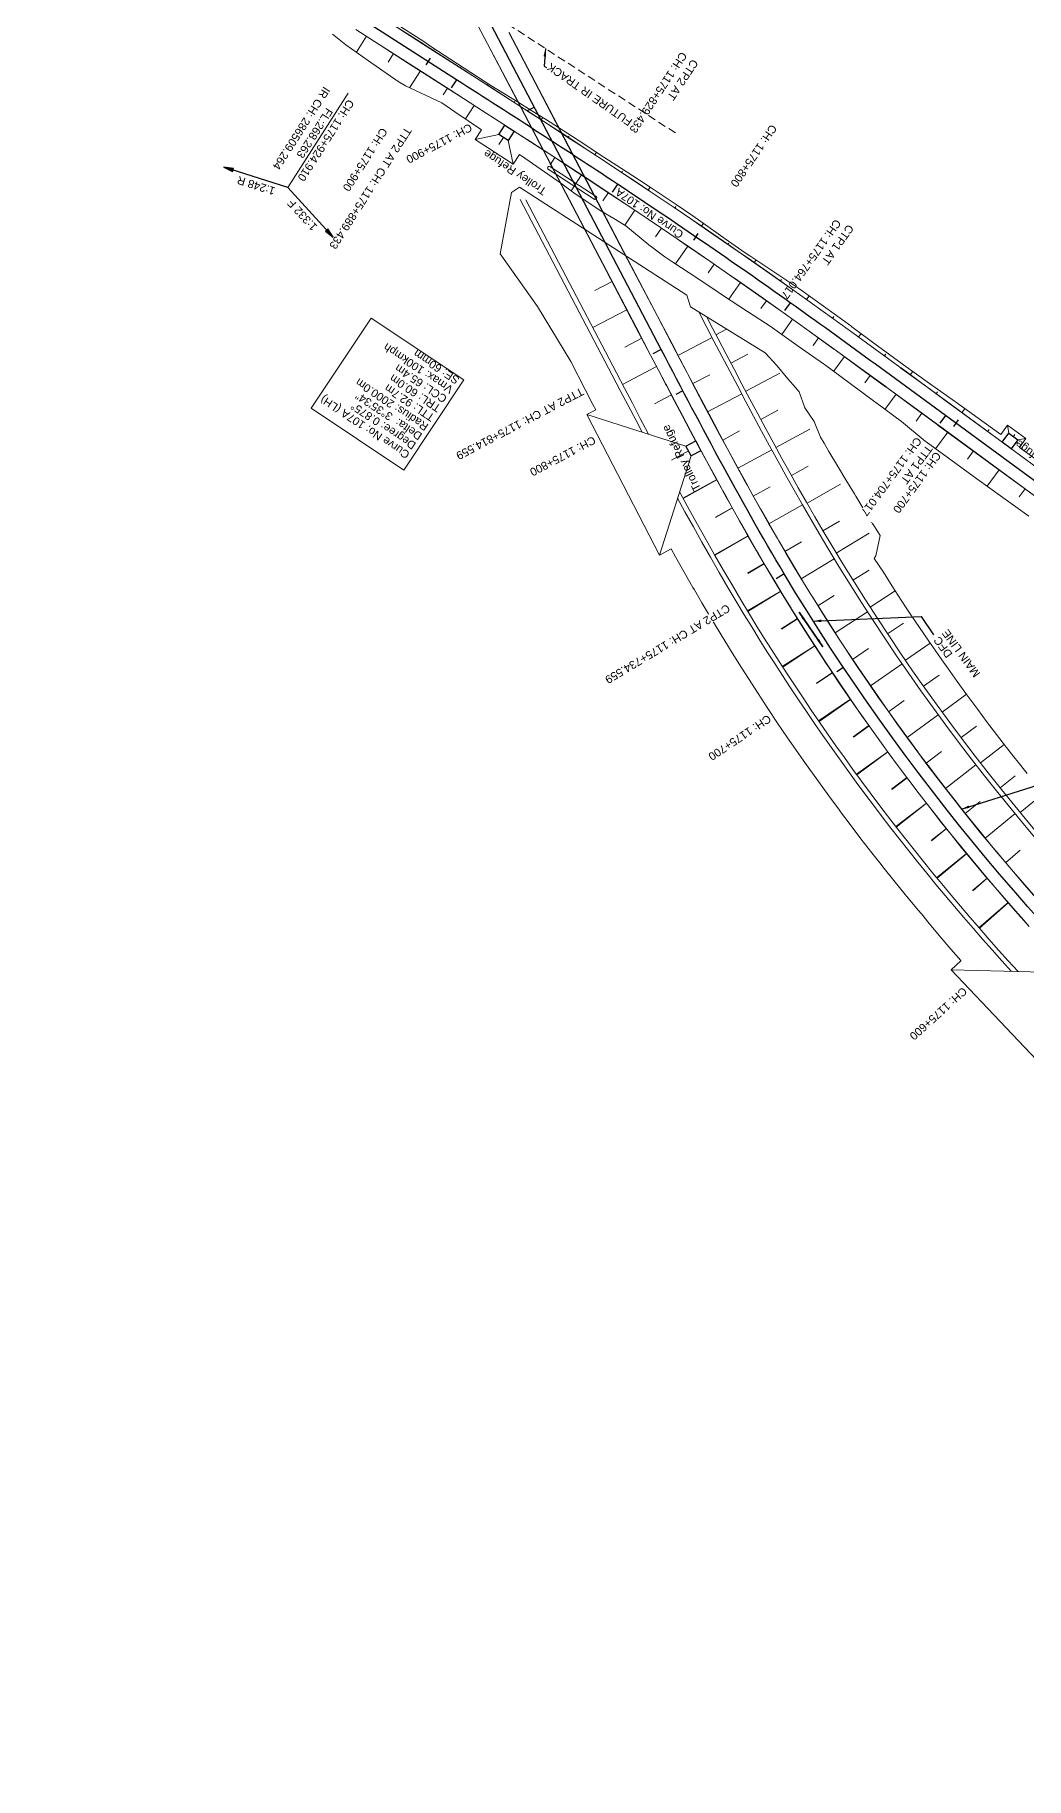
# Model space of a CAD drawing. Header units: metres. Extents: x 646784 to 662189, y 3367130 to 3378376.
# Drawn here: x 655541 to 655851, y 3371213 to 3371757 of the extents above; entities that cross this region are included whole.
import ezdxf
from ezdxf.enums import TextEntityAlignment as Align

# ---------------------------------------------------------------- set-up
doc = ezdxf.new("R2010")
doc.units = ezdxf.units.M
doc.header["$MEASUREMENT"] = 0
doc.linetypes.add('CENTER2', pattern=[1.125, 0.75, -0.125, 0.125, -0.125])
doc.linetypes.add('DASHED', pattern=[0.75, 0.5, -0.25])
for name, color, linetype, lineweight in [('C-ALIG-DG-SPIRAL', 1, 'CENTER2', 70), ('C-ALIG-LABL-DG', 1, 'Continuous', 25), ('C-ALIG-LABL-DG-MARK', 1, 'Continuous', 25), ('PROP-DFC Connecting line', 1, 'Continuous', 0), ('Proposed Alignment', 7, 'Continuous', 0), ('PROPOSED DFC TRACK', 1, 'Continuous', 0), ('PROPOSED DFCC TOE LINE', 239, 'Continuous', 0), ('PROPOSED DFCC TOE SLOPES', 239, 'Continuous', 0), ('PROPOSED DFCC TRACK', 1, 'Continuous', 0), ('PROPOSED GRADES IN PLAN FOR LINK LINE', 10, 'Continuous', 0)]:
    doc.layers.add(name, color=color, linetype=linetype, lineweight=lineweight)
for name, color, linetype in [('LINK LINE', 190, 'Continuous'), ('PROPOSED DFCC FORMATION LINE', 187, 'Continuous'), ('PROPOSED FORMATION LINE - Connecting line', 187, 'Continuous'), ('PROPOSED FORMATION LINE - PLAN', 187, 'Continuous'), ('Trolley Refuse', 10, 'Continuous')]:
    doc.layers.add(name, color=color, linetype=linetype)
doc.styles.add('Arial', font='arial.ttf')
doc.styles.get("Standard").update_dxf_attribs({"font": 'arial.ttf'})
doc.styles.add('Style-Arial', font='arial.ttf')
doc.dimstyles.new('ISO-25', dxfattribs={"dimtxt": 2.5, "dimasz": 2.5, "dimexe": 1.25, "dimexo": 0.625, "dimtad": 1, "dimtxsty": 'Standard', "dimcen": 2.5, "dimadec": 0, "dimazin": 0, "dimtfac": 1, "dimtmove": 0, "dimatfit": 3, "dimfxl": 1, "dimarcsym": 0})

# ---------------------------------------------------------------- blocks, each defined once
blk = doc.blocks.new('Direction')
h = blk.add_hatch(color=256)
h.dxf.hatch_style = 1
h.paths.add_polyline_path([(-5.54, 0), (-4.75, -0.13), (-4.75, 0.13)])
blk.add_lwpolyline([(-5.54, 0), (-4.75, -0.13), (-4.75, 0.13)], close=True)
blk.add_lwpolyline([(0, 0), (-5.54, 0)])
blk = doc.blocks.new('Tick Hor')
blk.add_lwpolyline([(-0.5, 0), (0.5, 0)])

msp = doc.modelspace()

# ---------------------------------------------------------------- linework, layer by layer
at = {"layer": 'C-ALIG-DG-SPIRAL', "color": 1, "linetype": 'Continuous', "lineweight": 30, "flags": 128}
msp.add_lwpolyline([(656095.768, 3371307.0239, -0.15620304), (655775.111, 3371588.9281), (655773.7888, 3371591.1443), (655772.4745, 3371593.3652), (655771.168, 3371595.5906), (655769.8688, 3371597.8204), (655768.5768, 3371600.0543), (655767.2917, 3371602.2922), (655766.0132, 3371604.534), (655764.7412, 3371606.7793), (655763.4753, 3371609.0281), (655762.2153, 3371611.2803), (655760.9609, 3371613.5356), (655759.7119, 3371615.7938), (655758.468, 3371618.0549), (655757.229, 3371620.3186), (655755.9945, 3371622.5848), (655754.7643, 3371624.8534), (655753.5382, 3371627.1242), (655752.3159, 3371629.397), (655751.0971, 3371631.6717), (655749.8815, 3371633.9481), (655748.6689, 3371636.2261), (655747.459, 3371638.5056), (655746.2516, 3371640.7863), (655745.0463, 3371643.0682), (655743.843, 3371645.3511), (655742.6412, 3371647.6349), (655741.4408, 3371649.9194), (655740.2416, 3371652.2044), (655739.0431, 3371654.4899), (655737.8451, 3371656.7756), (655736.6475, 3371659.0615), (655653.392, 3371818.0706)], format="xyb", dxfattribs=at)
at = {"layer": 'C-ALIG-LABL-DG', "color": 1, "linetype": 'Continuous', "lineweight": 25}
for p, q in [((655697.0154, 3371734.7546), (655694.8006, 3371733.595)), ((655743.4122, 3371646.1694), (655741.1999, 3371645.005)), ((655793.5953, 3371559.7318), (655791.5167, 3371558.3428))]:
    msp.add_line(p, q, dxfattribs=at)
at = {"layer": 'C-ALIG-LABL-DG-MARK', "color": 1, "linetype": 'Continuous', "lineweight": 25}
for p, q in [((655736.6475, 3371659.0615), (655733.9901, 3371657.6693)), ((655775.111, 3371588.9281), (655772.5374, 3371587.3864))]:
    msp.add_line(p, q, dxfattribs=at)
at = {"layer": 'LINK LINE', "linetype": 'Continuous', "lineweight": 30}
for p, q in [((655672.6645, 3371743.3412), (655671.045, 3371740.8159)), ((655723.0076, 3371710.6991), (655721.3504, 3371708.1984)), ((655776.936, 3371673.678), (655775.1979, 3371671.2328)), ((655825.4894, 3371638.4289), (655823.7148, 3371636.0101))]:
    msp.add_line(p, q, dxfattribs=at)
at = {"layer": 'LINK LINE', "linetype": 'Continuous', "lineweight": 30, "flags": 128}
msp.add_lwpolyline([(655776.936, 3371673.678, 0.00817715), (655723.0076, 3371710.6991), (655721.3937, 3371711.7675), (655719.7788, 3371712.8344), (655718.1629, 3371713.8998), (655716.5462, 3371714.9638), (655714.9285, 3371716.0265), (655713.3099, 3371717.0878), (655711.6906, 3371718.1479), (655710.0704, 3371719.2067), (655708.4495, 3371720.2644), (655706.8278, 3371721.321), (655705.2055, 3371722.3765), (655703.5825, 3371723.431), (655701.9589, 3371724.4845), (655700.3347, 3371725.5372), (655698.7099, 3371726.5889), (655697.0846, 3371727.6399), (655695.4588, 3371728.6901), (655693.8325, 3371729.7395), (655692.2059, 3371730.7884), (655690.5788, 3371731.8366), (655688.9514, 3371732.8842), (655687.3236, 3371733.9314), (655685.6956, 3371734.9781), (655684.0673, 3371736.0243), (655682.4387, 3371737.0703), (655680.81, 3371738.1159), (655679.1811, 3371739.1612), (655677.5521, 3371740.2064), (655675.9229, 3371741.2514), (655674.2937, 3371742.2963), (655672.6645, 3371743.3412), (655540.8919, 3371827.8479)], format="xyb", dxfattribs=at)
at = {"layer": 'LINK LINE', "color": 190, "lineweight": 0, "flags": 128}
msp.add_lwpolyline([(655652.9299, 3371761.3007), (655662.5023, 3371755.2784), (655664.6869, 3371753.7617), (655675.0155, 3371747.0071), (655679.202, 3371744.2692), (655683.386, 3371741.5319), (655691.9115, 3371736.2911), (655696.1771, 3371733.6691), (655700.4387, 3371731.0448), (655708.8684, 3371725.6395), (655713.0577, 3371722.8917), (655717.241, 3371720.1391), (655725.6709, 3371714.7181), (655729.8571, 3371711.9588), (655733.4896, 3371709.5583), (655741.2965, 3371704.38), (655746.5001, 3371700.7806), (655748.9956, 3371699.0424), (655756.6739, 3371693.6759), (655762.9226, 3371689.2811), (655764.3625, 3371688.3251), (655772.1605, 3371683.1295), (655779.601, 3371678.1438), (655779.9457, 3371677.9121), (655788.1166, 3371672.1056), (655795.8715, 3371666.4387), (655796.2061, 3371666.1935), (655804.2733, 3371660.2586), (655811.9876, 3371654.5508), (655812.3206, 3371654.304), (655820.4442, 3371648.4609), (655828.2745, 3371642.9253), (655828.6127, 3371642.6861), (655842.8015, 3371632.5615), (655844.8989, 3371635.4204), (655850.6326, 3371631.2139), (655848.5885, 3371628.4278), (655860.8305, 3371619.6793)], dxfattribs=at)
at = {"layer": 'LINK LINE', "color": 190, "lineweight": 0}
msp.add_lwpolyline([(655851.4877, 3371606.9447), (655835.3067, 3371618.6999), (655819.4472, 3371630.1931), (655819.1306, 3371630.4617), (655811.6989, 3371636.5303), (655803.6826, 3371642.4887), (655803.3507, 3371642.7354), (655795.6678, 3371648.4361), (655787.6416, 3371654.3549), (655787.3087, 3371654.5991), (655779.4865, 3371660.0818), (655771.3937, 3371665.881), (655771.0495, 3371666.1081), (655763.5937, 3371670.9575), (655755.8244, 3371676.0725), (655754.3962, 3371677.023), (655748.0726, 3371681.2089), (655740.3095, 3371686.3258), (655737.8139, 3371688.0225), (655732.796, 3371691.8094), (655725.5469, 3371697.6935), (655721.8695, 3371699.9708), (655717.5458, 3371702.4573), (655709.2901, 3371708.0208), (655705.2907, 3371711.0025), (655701.1906, 3371713.8413), (655693.0075, 3371719.5523), (655692.3208, 3371719.9835), (655690.3942, 3371716.9932), (655678.4957, 3371724.6595), (655680.4685, 3371727.7214), (655676.3264, 3371730.5338), (655672.1901, 3371733.3381), (655668.0491, 3371736.1443), (655656.7724, 3371741.4204), (655654.468, 3371742.7503), (655645.2114, 3371749.2652), (655638.0907, 3371754.2615), (655633.959, 3371757.5912)], dxfattribs=at)
at = {"layer": 'LINK LINE', "color": 190, "linetype": 'Continuous', "lineweight": 0, "flags": 128}
for points in [[(655644.5594, 3371756.9102), (655641.3805, 3371751.9532)], [(655652.9771, 3371751.5118), (655651.2732, 3371748.8549)], [(655665.4436, 3371752.4268), (655665.8231, 3371753.0186)], [(655661.3948, 3371746.1135), (655658.0129, 3371740.84)], [(655673.8613, 3371747.0284), (655674.027, 3371747.2868)], [(655673.8617, 3371747.0282), (655674.0274, 3371747.2865)], [(655669.8123, 3371740.7152), (655668.4813, 3371738.64)], [(655682.2787, 3371741.6289), (655682.5622, 3371742.0708)], [(655682.2812, 3371741.6273), (655682.565, 3371742.069)], [(655678.228, 3371735.3168), (655675.5118, 3371731.0861)], [(655690.6941, 3371736.2213), (655690.8825, 3371736.5146)], [(655690.6989, 3371736.2182), (655690.8878, 3371736.5113)], [(655685.8591, 3371726.2523), (655678.4957, 3371724.6595)], [(655699.1035, 3371730.7995), (655699.5961, 3371731.5637)], [(655699.1114, 3371730.7944), (655699.6062, 3371731.5575)], [(655687.3302, 3371725.3045), (655685.9013, 3371723.0846)], [(655688.8013, 3371724.3567), (655690.3942, 3371716.9932)], [(655707.5023, 3371725.3545), (655707.7682, 3371725.7645)], [(655707.5121, 3371725.3481), (655707.7792, 3371725.7574)], [(655703.4175, 3371719.0645), (655701.9014, 3371716.7339)], [(655715.886, 3371719.8821), (655716.4105, 3371720.6856)], [(655715.8994, 3371719.8734), (655716.4273, 3371720.6745)], [(655711.7799, 3371713.606), (655708.5023, 3371708.6081)], [(655724.25, 3371714.3717), (655724.5416, 3371714.8143)], [(655724.2641, 3371714.3624), (655724.5578, 3371714.8037)], [(655720.1166, 3371708.1134), (655718.4253, 3371705.5589)], [(655732.5897, 3371708.823), (655733.2043, 3371709.7469)], [(655732.6059, 3371708.8122), (655733.2254, 3371709.7329)], [(655728.4271, 3371702.5842), (655725.2697, 3371697.8652)], [(655740.9026, 3371703.2298), (655741.2292, 3371703.7152)], [(655740.9186, 3371703.219), (655741.2476, 3371703.7026)], [(655736.7078, 3371697.0126), (655734.8814, 3371694.3132)], [(655749.1865, 3371697.594), (655749.7929, 3371698.4852)], [(655749.2016, 3371697.5836), (655749.8122, 3371698.4717)], [(655744.9602, 3371691.3981), (655741.124, 3371685.7889)], [(655757.442, 3371691.9183), (655757.7241, 3371692.3286)], [(655757.4578, 3371691.9074), (655757.742, 3371692.3162)], [(655753.1851, 3371685.7434), (655751.3073, 3371683.027)], [(655765.6691, 3371686.2), (655766.2651, 3371687.0575)], [(655765.6841, 3371686.1895), (655766.2846, 3371687.0445)], [(655761.381, 3371680.0467), (655757.7284, 3371674.819)], [(655773.8674, 3371680.4421), (655774.236, 3371680.9669)], [(655773.8829, 3371680.4311), (655774.2543, 3371680.9544)], [(655769.5491, 3371674.31), (655767.8008, 3371671.8341)], [(655782.0371, 3371674.6425), (655782.8786, 3371675.8279)], [(655782.0506, 3371674.6328), (655782.8975, 3371675.8145)], [(655777.6888, 3371668.5317), (655774.3085, 3371663.7923)], [(655790.179, 3371668.8079), (655790.6001, 3371669.3955)], [(655790.191, 3371668.7993), (655790.6143, 3371669.3852)], [(655785.8044, 3371662.7159), (655784.1153, 3371660.3686)], [(655798.2964, 3371662.9426), (655799.1046, 3371664.0611)], [(655798.3055, 3371662.936), (655799.117, 3371664.052)], [(655793.8993, 3371656.8668), (655790.533, 3371652.2226)], [(655806.3934, 3371657.0551), (655806.7799, 3371657.5866)], [(655806.4002, 3371657.0502), (655806.7878, 3371657.5807)], [(655801.9793, 3371650.9916), (655800.2673, 3371648.6426)], [(655814.475, 3371651.1512), (655815.2428, 3371652.2022)], [(655814.4791, 3371651.1482), (655815.2483, 3371652.1982)], [(655810.0487, 3371645.0966), (655806.5705, 3371640.3422)], [(655822.5459, 3371645.2383), (655822.965, 3371645.8104)], [(655822.5476, 3371645.237), (655822.9671, 3371645.8089)], [(655818.1126, 3371639.1889), (655816.3022, 3371636.7193)], [(655830.611, 3371639.3224), (655831.544, 3371640.5944)], [(655830.6112, 3371639.3222), (655831.5444, 3371640.5942)], [(655838.6741, 3371633.4069), (655839.1797, 3371634.0961)], [(655845.2867, 3371632.8965), (655844.8989, 3371635.4204)], [(655826.1749, 3371633.275), (655822.3636, 3371628.0796)], [(655846.6977, 3371631.8613), (655847.2032, 3371632.5504)], [(655848.1087, 3371630.8261), (655850.6326, 3371631.2139)], [(655834.2376, 3371627.3598), (655832.3491, 3371624.7858)], [(655842.3004, 3371621.4445), (655838.5553, 3371616.3398)], [(655850.3632, 3371615.5292), (655848.5045, 3371612.9957)]]:
    msp.add_lwpolyline(points, dxfattribs=at)
at = {"layer": 'LINK LINE', "linetype": 'Continuous', "lineweight": 30, "flags": 128}
for points in [[(655687.7548, 3371729.1945), (655690.697, 3371727.2989), (655688.8013, 3371724.3567), (655685.8591, 3371726.2523)], [(655845.2867, 3371632.8965), (655848.1087, 3371630.8261), (655846.0383, 3371628.0042), (655843.2163, 3371630.0745)]]:
    msp.add_lwpolyline(points, close=True, dxfattribs=at)
msp.add_lwpolyline([(656405.7445, 3371212.7239), (655825.4894, 3371638.4289), (655823.9288, 3371639.5738), (655822.3683, 3371640.7187), (655820.8076, 3371641.8634), (655819.2468, 3371643.008), (655817.6859, 3371644.1524), (655816.1248, 3371645.2966), (655814.5635, 3371646.4404), (655813.002, 3371647.5839), (655811.4401, 3371648.7271), (655809.878, 3371649.8698), (655808.3155, 3371651.012), (655806.7526, 3371652.1537), (655805.1892, 3371653.2947), (655803.6254, 3371654.4352), (655802.0611, 3371655.575), (655800.4963, 3371656.714), (655798.9309, 3371657.8523), (655797.3649, 3371658.9897), (655795.7982, 3371660.1262), (655794.2309, 3371661.2618), (655792.6629, 3371662.3965), (655791.0941, 3371663.5301), (655789.5246, 3371664.6626), (655787.9542, 3371665.794), (655786.383, 3371666.9242), (655784.8109, 3371668.0532), (655783.2379, 3371669.1809), (655781.664, 3371670.3073), (655780.089, 3371671.4324), (655778.5131, 3371672.556), (655776.9361, 3371673.6781)], dxfattribs=at)
at = {"layer": 'LINK LINE', "linetype": 'Continuous', "lineweight": 0, "flags": 128}
msp.add_lwpolyline([(655674.9529, 3371649.561), (655656.1795, 3371621.414), (655627.2208, 3371640.7288), (655645.9943, 3371668.8758)], close=True, dxfattribs=at)
at = {"layer": 'PROP-DFC Connecting line', "color": 5, "linetype": 'DASHED', "lineweight": 0, "ltscale": 5, "flags": 128}
msp.add_lwpolyline([(655603.7267, 3371815.893), (655741.51, 3371726.4439)], dxfattribs=at)
at = {"layer": 'Proposed Alignment', "color": 2, "lineweight": 0, "flags": 128}
msp.add_lwpolyline([(655830.2661, 3371468.114), (655830.2493, 3371468.1336)], dxfattribs=at)
at = {"layer": 'PROPOSED DFCC FORMATION LINE', "lineweight": 0, "flags": 128}
for points in [[(655851.6339, 3371478.7797), (655849.1534, 3371481.5605), (655848.0538, 3371482.8027), (655844.5045, 3371486.8531), (655840.9864, 3371490.9305), (655837.4995, 3371495.0347), (655836.0243, 3371496.7905), (655834.0442, 3371499.1655), (655830.6205, 3371503.3226), (655827.2288, 3371507.5057), (655823.8691, 3371511.7147), (655823.3355, 3371512.3893), (655820.5418, 3371515.9493), (655817.247, 3371520.2092), (655813.9849, 3371524.4942), (655811.0976, 3371528.3443), (655810.7556, 3371528.804), (655807.5594, 3371533.1385), (655804.3965, 3371537.4972), (655801.2671, 3371541.88), (655799.3205, 3371544.6424), (655798.1712, 3371546.2867), (655795.1092, 3371550.7169), (655792.0811, 3371555.1704), (655789.0873, 3371559.6469), (655788.0138, 3371561.2702), (655786.1277, 3371564.1462), (655783.2027, 3371568.6681), (655780.3124, 3371573.2121), (655777.4569, 3371577.7782), (655777.1867, 3371578.2143), (655774.6364, 3371582.366), (655771.8512, 3371586.9752), (655769.1131, 3371591.5846), (655766.8474, 3371595.4566), (655766.4089, 3371596.2118), (655763.7363, 3371600.8551), (655761.0931, 3371605.513), (655758.477, 3371610.1839), (655756.9529, 3371612.9314), (655755.8856, 3371614.8665), (655753.3168, 3371619.5592), (655750.768, 3371624.2607), (655748.237, 3371628.9695), (655747.3876, 3371630.5579), (655745.7214, 3371633.6843), (655743.2187, 3371638.4039), (655740.7265, 3371643.1268), (655738.2425, 3371647.8518), (655738.0266, 3371648.2631), (655735.7642, 3371652.5777), (655733.2892, 3371657.303), (655728.7441, 3371665.9825), (655719.4662, 3371683.7003), (655710.1882, 3371701.418), (655700.9102, 3371719.1358), (655691.6322, 3371736.8536), (655682.3542, 3371754.5713), (655673.0762, 3371772.2891)], [(655851.6712, 3371478.813), (655849.1908, 3371481.5937), (655848.0913, 3371482.8358), (655844.5423, 3371486.8859), (655841.0244, 3371490.963), (655837.5377, 3371495.0669), (655836.0626, 3371496.8226), (655834.0826, 3371499.1974), (655830.6592, 3371503.3542), (655827.2677, 3371507.5371), (655823.9083, 3371511.7458), (655823.3748, 3371512.4203), (655820.5813, 3371515.98), (655817.2867, 3371520.2396), (655814.0248, 3371524.5243), (655811.1377, 3371528.3742), (655810.7957, 3371528.8339), (655807.5998, 3371533.168), (655804.4371, 3371537.5264), (655801.3079, 3371541.9089), (655799.3615, 3371544.6711), (655798.2122, 3371546.3153), (655795.1504, 3371550.7451), (655792.1226, 3371555.1983), (655789.1289, 3371559.6746), (655788.0556, 3371561.2977), (655786.1696, 3371564.1736), (655783.2448, 3371568.6951), (655780.3547, 3371573.2388), (655777.4994, 3371577.8046), (655777.2292, 3371578.2406), (655774.6791, 3371582.392), (655771.8941, 3371587.0009), (655769.1562, 3371591.61), (655766.8906, 3371595.4817), (655766.4521, 3371596.2369), (655763.7797, 3371600.8799), (655761.1366, 3371605.5375), (655758.5206, 3371610.2083), (655756.9967, 3371612.9556), (655755.9295, 3371614.8906), (655753.3607, 3371619.5831), (655750.812, 3371624.2844), (655748.2811, 3371628.9931), (655747.4317, 3371630.5815), (655745.7655, 3371633.7078), (655743.2629, 3371638.4272), (655740.7707, 3371643.1501), (655738.2867, 3371647.8751), (655738.0709, 3371648.2863), (655735.8085, 3371652.6009), (655733.3335, 3371657.3262), (655728.7884, 3371666.0057), (655719.5105, 3371683.7235), (655710.2325, 3371701.4412), (655700.9545, 3371719.159), (655691.6765, 3371736.8768), (655682.3985, 3371754.5945), (655673.1205, 3371772.3123)], [(655859.625, 3371618.0362), (655843.4994, 3371629.8668), (655827.7076, 3371641.4525), (655827.3737, 3371641.6975), (655819.6427, 3371647.3676), (655811.5704, 3371653.2778), (655811.2358, 3371653.5224), (655803.4856, 3371659.1764), (655795.3837, 3371665.0566), (655795.0477, 3371665.2997), (655787.2596, 3371670.9116), (655779.1087, 3371676.7345), (655778.7704, 3371676.9749), (655771.4648, 3371682.1411), (655763.7958, 3371687.5118), (655762.3784, 3371688.4987), (655756.1018, 3371692.8467), (655748.383, 3371698.1456), (655745.8719, 3371699.858), (655740.6395, 3371703.4083), (655732.8714, 3371708.6349), (655729.2527, 3371711.0517), (655725.0791, 3371713.825), (655716.7159, 3371719.3388), (655712.5278, 3371722.0807), (655708.3325, 3371724.816), (655699.9335, 3371730.2635), (655695.7309, 3371732.9774), (655691.5235, 3371735.6883), (655683.1071, 3371741.0973), (655678.8993, 3371743.7973), (655674.6888, 3371746.4977), (655664.3008, 3371753.1596), (655662.0636, 3371754.5943), (655652.5442, 3371760.6993)], [(655853.7131, 3371487.8003), (655850.2019, 3371491.8072), (655846.7215, 3371495.8408), (655843.272, 3371499.901), (655841.8126, 3371501.638), (655839.8537, 3371503.9875), (655836.4668, 3371508.1), (655833.1114, 3371512.2383), (655829.7878, 3371516.4021), (655829.26, 3371517.0695), (655826.4962, 3371520.5912), (655823.2367, 3371524.8055), (655820.0096, 3371529.0445), (655817.1534, 3371532.8533), (655816.815, 3371533.3081), (655813.6531, 3371537.596), (655810.5241, 3371541.908), (655807.4282, 3371546.2438), (655805.5026, 3371548.9765), (655804.3656, 3371550.6032), (655801.3364, 3371554.9858), (655798.3409, 3371559.3916), (655795.3791, 3371563.8201), (655794.3172, 3371565.426), (655792.4513, 3371568.2711), (655789.5577, 3371572.7445), (655786.6983, 3371577.2398), (655783.8735, 3371581.7569), (655783.6062, 3371582.1883), (655781.0833, 3371586.2955), (655778.3279, 3371590.8552), (655775.6182, 3371595.4168), (655773.3746, 3371599.2511), (655772.9402, 3371599.9992), (655770.2916, 3371604.6008), (655767.6702, 3371609.2202), (655765.0739, 3371613.8559), (655763.5605, 3371616.5842), (655762.5003, 3371618.5065), (655759.9471, 3371623.1704), (655757.4122, 3371627.8465), (655754.893, 3371632.5332), (655754.0471, 3371634.115), (655752.3873, 3371637.2294), (655749.8927, 3371641.9336), (655747.4069, 3371646.6446), (655744.9273, 3371651.3611), (655744.7118, 3371651.7718), (655742.4517, 3371656.0818), (655739.9776, 3371660.8055), (655735.4326, 3371669.485), (655726.1546, 3371687.2027), (655716.8766, 3371704.9205), (655707.5986, 3371722.6382), (655698.3207, 3371740.356), (655689.0427, 3371758.0738)], [(655853.7505, 3371487.8334), (655850.2396, 3371491.84), (655846.7594, 3371495.8734), (655843.3102, 3371499.9332), (655841.8509, 3371501.6701), (655839.8922, 3371504.0194), (655836.5055, 3371508.1316), (655833.1504, 3371512.2696), (655829.827, 3371516.4331), (655829.2992, 3371517.1005), (655826.5357, 3371520.622), (655823.2764, 3371524.8359), (655820.0495, 3371529.0746), (655817.1935, 3371532.8831), (655816.8551, 3371533.3379), (655813.6935, 3371537.6255), (655810.5647, 3371541.9372), (655807.469, 3371546.2727), (655805.5435, 3371549.0052), (655804.4066, 3371550.6318), (655801.3777, 3371555.0141), (655798.3823, 3371559.4195), (655795.4208, 3371563.8477), (655794.3589, 3371565.4535), (655792.4932, 3371568.2985), (655789.5998, 3371572.7715), (655786.7406, 3371577.2665), (655783.916, 3371581.7832), (655783.6487, 3371582.2146), (655781.126, 3371586.3215), (655778.3708, 3371590.8809), (655775.6613, 3371595.4422), (655773.4178, 3371599.2762), (655772.9834, 3371600.0243), (655770.335, 3371604.6256), (655767.7138, 3371609.2448), (655765.1175, 3371613.8802), (655763.6042, 3371616.6084), (655762.5441, 3371618.5306), (655759.991, 3371623.1944), (655757.4562, 3371627.8702), (655754.9371, 3371632.5568), (655754.0912, 3371634.1386), (655752.4315, 3371637.2529), (655749.9369, 3371641.957), (655747.4511, 3371646.6679), (655744.9716, 3371651.3843), (655744.756, 3371651.795), (655742.496, 3371656.105), (655740.0219, 3371660.8287), (655735.4769, 3371669.5082), (655726.1989, 3371687.2259), (655716.9209, 3371704.9437), (655707.6429, 3371722.6614), (655698.365, 3371740.3792), (655689.087, 3371758.097)]]:
    msp.add_lwpolyline(points, dxfattribs=at)
at = {"layer": 'PROPOSED DFCC TOE LINE', "lineweight": 0, "flags": 128}
for points in [[(655716.1685, 3371640.2179), (655715.2912, 3371641.8502), (655712.8423, 3371646.5959), (655708.4341, 3371655.3471), (655698.0227, 3371672.4713), (655686.3515, 3371688.9359), (655689.8437, 3371708.1525)], [(655730.6537, 3371633.2885), (655728.7821, 3371636.8354), (655726.2901, 3371641.5756), (655723.809, 3371646.3067), (655721.3304, 3371651.0391), (655692.6032, 3371705.8982)], [(655732.6943, 3371632.6362), (655732.6115, 3371632.7925), (655730.1093, 3371637.5344), (655727.6181, 3371642.273), (655725.1375, 3371647.0034), (655722.6592, 3371651.7351), (655694.3349, 3371705.8246)], [(655745.7955, 3371672.3631), (655769.0775, 3371658.056), (655772.7639, 3371654.0295), (655776.1939, 3371649.8901), (655778.5577, 3371647.2069), (655779.7577, 3371645.8463), (655781.5179, 3371640.8563), (655784.4656, 3371636.5245), (655786.45, 3371631.6858), (655787.5311, 3371629.8357), (655789.0709, 3371627.2132), (655791.7033, 3371622.7667), (655794.3492, 3371618.3475), (655797.0102, 3371613.957), (655797.4455, 3371613.2443), (655799.6881, 3371609.5963), (655802.3844, 3371605.2667), (655805.1164, 3371600.944), (655803.7332, 3371594.6479), (655803.209, 3371593.7461), (655806.0967, 3371589.4744), (655808.818, 3371585.099), (655811.5928, 3371580.7573), (655813.4154, 3371578.0173), (655814.4533, 3371576.4714), (655817.3517, 3371572.2114), (655820.2838, 3371567.9749), (655823.2119, 3371563.736), (655824.3106, 3371562.1625), (655826.1709, 3371559.5187), (655829.1668, 3371555.3274), (655832.1938, 3371551.1586), (655835.255, 3371547.0149), (655835.5826, 3371546.5754), (655838.345, 3371542.8926), (655841.4536, 3371538.7842), (655844.5937, 3371534.6997), (655847.2623, 3371531.2908), (655847.7719, 3371530.6447), (655850.981, 3371526.6141)], [(655739.7266, 3371596.7395), (655736.0707, 3371594.8547), (655713.4159, 3371638.7988), (655716.1685, 3371640.2179)], [(655713.4159, 3371638.7988), (655744.358, 3371628.9078)], [(655745.9618, 3371625.7968), (655736.0707, 3371594.8547)], [(655830.2493, 3371468.1336), (655827.129, 3371471.7443), (655823.5499, 3371476.0015), (655819.9848, 3371480.2696), (655818.464, 3371482.0845), (655816.4227, 3371484.5395), (655812.8886, 3371488.8326), (655809.3726, 3371493.1407), (655805.89, 3371497.476), (655805.3369, 3371498.1709), (655802.4407, 3371501.838), (655799.0249, 3371506.2264), (655795.6427, 3371510.641), (655792.6715, 3371514.6245), (655792.3178, 3371515.0989), (655789.0156, 3371519.5735), (655785.7493, 3371524.0745), (655782.5158, 3371528.5991), (655780.5041, 3371531.4504), (655779.3162, 3371533.1477), (655776.1534, 3371537.722), (655773.032, 3371542.3247), (655769.945, 3371546.9505), (655768.8389, 3371548.6283), (655766.8954, 3371551.6008), (655763.8813, 3371556.2743), (655760.9026, 3371560.9703), (655757.9598, 3371565.6888), (655757.6814, 3371566.1395), (655755.0531, 3371570.4297), (655752.1829, 3371575.1925), (655749.3564, 3371579.946), (655747.0218, 3371583.9313), (655746.5705, 3371584.7079), (655743.8278, 3371589.4792), (655741.1195, 3371594.2547), (655739.7266, 3371596.7395)], [(655861.6632, 3371428.9698), (655827.285, 3371465.2925), (655830.2661, 3371468.114)], [(655860.1615, 3371464.3883), (655827.285, 3371465.2925)]]:
    msp.add_lwpolyline(points, dxfattribs=at)
for points in [[(656102.06, 3371321.5246, -0.15618187), (655788.68, 3371597.0227), (655786, 3371601.5343), (655783.3637, 3371606.0452), (655780.7534, 3371610.5804), (655778.1669, 3371615.1383), (655775.6021, 3371619.7177), (655773.0568, 3371624.3171), (655770.5287, 3371628.9353), (655768.0157, 3371633.5707), (655765.5155, 3371638.2223), (655763.0258, 3371642.8886), (655760.5442, 3371647.5683), (655758.0683, 3371652.2603), (655755.596, 3371656.9631), (655753.1228, 3371661.6792), (655750.652, 3371666.3967), (655748.3495, 3371670.7937)], [(656102.6571, 3371322.9006, -0.15617975), (655789.9682, 3371597.7912), (655787.2924, 3371602.2958), (655784.6613, 3371606.7978), (655782.0557, 3371611.3247), (655779.4735, 3371615.875), (655776.9126, 3371620.4474), (655774.3709, 3371625.0404), (655771.846, 3371629.6528), (655769.3357, 3371634.2833), (655766.8378, 3371638.9304), (655764.3501, 3371643.593), (655761.8701, 3371648.2697), (655759.3955, 3371652.9593), (655756.924, 3371657.6604), (655754.4512, 3371662.3759), (655751.9807, 3371667.0926), (655750.8461, 3371669.2595)], [(655846.0902, 3371464.788, -0.05021855), (655760.2536, 3371580.0653), (655757.482, 3371584.7312), (655754.731, 3371589.4384), (655752.0155, 3371594.1561), (655749.3333, 3371598.8828), (655746.6818, 3371603.6169), (655744.0588, 3371608.3566), (655741.7406, 3371612.5916)], [(655848.1784, 3371464.7287, -0.05072616), (655761.5418, 3371580.8337), (655758.7744, 3371585.4926), (655756.0285, 3371590.1909), (655753.3178, 3371594.9004), (655750.6399, 3371599.6195), (655747.9924, 3371604.3465), (655745.373, 3371609.0799), (655742.7791, 3371613.8183), (655742.3725, 3371614.5684)]]:
    msp.add_lwpolyline(points, format="xyb", dxfattribs=at)
at = {"layer": 'PROPOSED DFCC TOE SLOPES', "linetype": 'Continuous', "lineweight": 0, "flags": 128}
for points in [[(655721.2831, 3371680.3383), (655715.9457, 3371677.5433)], [(655725.9221, 3371671.4794), (655715.2472, 3371665.8894)], [(655730.5611, 3371662.6205), (655725.2236, 3371659.8255)], [(655730.5612, 3371662.6204), (655725.2238, 3371659.8252)], [(655741.8438, 3371657.2425), (655752.5162, 3371662.8374)], [(655753.7511, 3371663.6977), (655757.0675, 3371665.4363)], [(655758.3949, 3371654.8485), (655763.7264, 3371657.6548)], [(655735.2005, 3371653.7617), (655724.5257, 3371648.1713)], [(655735.2019, 3371653.7589), (655724.5318, 3371648.1596)], [(655746.4876, 3371648.3933), (655751.8191, 3371651.1997)], [(655763.0579, 3371646.0167), (655773.7017, 3371651.6658)], [(655739.8486, 3371644.9041), (655734.5136, 3371642.1044)], [(655739.853, 3371644.8957), (655734.5251, 3371642.0826)], [(655751.1506, 3371639.5615), (655761.7944, 3371645.2106)], [(655767.7557, 3371637.2109), (655773.0629, 3371640.0629)], [(655772.5037, 3371628.4396), (655783.0782, 3371634.2173)], [(655755.8484, 3371630.7557), (655761.1556, 3371633.6078)], [(655745.1423, 3371627.3837), (655739.8663, 3371624.4741)], [(655760.5964, 3371621.9844), (655771.1709, 3371627.7621)], [(655754.0077, 3371618.4012), (655743.4105, 3371612.6649)], [(655754.0218, 3371618.3755), (655743.4699, 3371612.5564)], [(655777.317, 3371619.7115), (655782.5789, 3371622.6463)], [(655765.4097, 3371613.2563), (655770.6716, 3371616.1911)], [(655782.2101, 3371611.0365), (655792.6706, 3371617.0181)], [(655758.8508, 3371609.6188), (655753.5748, 3371606.7092)], [(655758.8684, 3371609.5874), (655753.6206, 3371606.6274)], [(655770.3028, 3371604.5813), (655780.7633, 3371610.563)], [(655787.2016, 3371602.4256), (655792.394, 3371605.4817)], [(655791.3359, 3371595.4259), (655801.6359, 3371601.6798)], [(655763.7811, 3371600.8774), (655753.2856, 3371594.9574)], [(655763.8032, 3371600.8391), (655753.3781, 3371594.796)], [(655775.2943, 3371595.9704), (655780.4866, 3371599.0266)], [(655768.8182, 3371592.1876), (655763.6056, 3371589.166)], [(655768.8434, 3371592.1446), (655763.6712, 3371589.0539)], [(655780.3974, 3371587.4304), (655790.6974, 3371593.6843)], [(655796.5581, 3371586.9602), (655801.6633, 3371590.1598)], [(655773.973, 3371583.5606), (655763.629, 3371577.3795)], [(655774.0003, 3371583.5154), (655763.7443, 3371577.1888)], [(655785.6196, 3371578.9648), (655790.7248, 3371582.1643)], [(655801.8999, 3371578.5698), (655809.7474, 3371583.6448)], [(655779.2504, 3371575.0045), (655774.1225, 3371571.8413)], [(655779.2787, 3371574.9594), (655774.1962, 3371571.7235)], [(655790.9614, 3371570.5744), (655801.0799, 3371577.1179)], [(655807.3605, 3371570.2562), (655812.3727, 3371573.5995)], [(655784.6492, 3371566.524), (655774.4842, 3371560.0524)], [(655784.6781, 3371566.4792), (655774.6062, 3371559.8638)], [(655796.422, 3371562.2607), (655801.4342, 3371565.6041)], [(655812.9386, 3371562.021), (655820.7062, 3371567.3634)], [(655790.1679, 3371558.121), (655785.1319, 3371554.8133)], [(655790.1975, 3371558.0767), (655785.2091, 3371554.6978)], [(655802.0002, 3371554.0255), (655811.9285, 3371560.854)], [(655818.6331, 3371553.8662), (655823.5479, 3371557.3511)], [(655795.8055, 3371549.7974), (655785.8284, 3371543.0393)], [(655795.8358, 3371549.7535), (655785.9561, 3371542.8546)], [(655807.6946, 3371545.8707), (655812.6095, 3371549.3557)], [(655824.4441, 3371545.7947), (655832.0508, 3371551.3555)], [(655801.5609, 3371541.5546), (655796.6208, 3371538.105)], [(655801.5922, 3371541.5106), (655796.7026, 3371537.9904)], [(655813.5056, 3371537.7993), (655823.2335, 3371544.9106)], [(655830.3718, 3371537.8084), (655835.184, 3371541.4337)], [(655836.4135, 3371529.907), (655843.8451, 3371535.6734)], [(655807.435, 3371533.3952), (655797.6557, 3371526.3546)], [(655807.4669, 3371533.3511), (655797.7905, 3371526.1689)], [(655819.4334, 3371529.8129), (655824.2456, 3371533.4383)], [(655813.427, 3371525.3214), (655808.589, 3371521.7305)], [(655813.4592, 3371525.2785), (655808.6729, 3371521.6187)], [(655825.475, 3371521.9115), (655834.9952, 3371529.2985)], [(655842.5666, 3371522.092), (655847.2738, 3371525.8526)], [(655848.8302, 3371514.3653), (655856.0844, 3371520.3317)], [(655819.5334, 3371517.3348), (655809.961, 3371510.0154)], [(655819.5659, 3371517.2928), (655810.098, 3371509.8383)], [(655831.6282, 3371514.0965), (655836.3354, 3371517.8572)], [(655837.8917, 3371506.3698), (655847.1982, 3371514.0242)], [(655825.752, 3371509.436), (655821.0181, 3371505.7088)], [(655825.7853, 3371509.3943), (655821.1048, 3371505.6002)], [(655832.0824, 3371501.6262), (655822.7214, 3371494.0379)], [(655832.1162, 3371501.5851), (655822.8642, 3371493.8646)], [(655844.2644, 3371498.7329), (655848.8628, 3371502.6258)], [(655838.5231, 3371493.9072), (655833.8969, 3371490.0469)], [(655838.5576, 3371493.8666), (655833.9869, 3371489.941)], [(655845.0728, 3371486.2804), (655835.9312, 3371478.429)], [(655845.108, 3371486.2404), (655836.0792, 3371478.2601)]]:
    msp.add_lwpolyline(points, dxfattribs=at)
at = {"layer": 'PROPOSED DFCC TRACK', "linetype": 'Continuous', "lineweight": 0, "flags": 128}
for points in [[(655701.2881, 3371715.375), (655715.7385, 3371706.0352)], [(655701.8309, 3371716.2149), (655716.2814, 3371706.875)], [(655689.8437, 3371708.1525), (655692.3825, 3371709.7508), (655744.6149, 3371675.9911), (655745.7955, 3371672.3631)]]:
    msp.add_lwpolyline(points, dxfattribs=at)
at = {"layer": 'PROPOSED DFCC TRACK', "linetype": 'Continuous', "lineweight": 0}
for centre, start, end in [((655701.6014, 3371715.7679), 51.423809, 242.824098), ((655715.968, 3371706.4822), 231.423809, 62.824098)]:
    msp.add_arc(centre, 0.5025, start, end, dxfattribs=at)
at = {"layer": 'PROPOSED FORMATION LINE - Connecting line', "lineweight": 0, "flags": 128}
for points in [[(655855.159, 3371611.9488), (655839.0333, 3371623.7794), (655823.2416, 3371635.365), (655822.9077, 3371635.61), (655815.1792, 3371641.2783), (655807.1145, 3371647.1829), (655806.7804, 3371647.4272), (655799.0425, 3371653.0723), (655790.9583, 3371658.9395), (655790.6232, 3371659.182), (655782.8572, 3371664.778), (655774.7344, 3371670.5807), (655774.3975, 3371670.8202), (655767.1194, 3371675.9669), (655759.4793, 3371681.3175), (655758.0672, 3371682.3006), (655751.8143, 3371686.6323), (655744.1245, 3371691.9112), (655741.6229, 3371693.6171), (655736.4102, 3371697.1541), (655728.6714, 3371702.3609), (655725.0663, 3371704.7687), (655720.9084, 3371707.5315), (655712.5742, 3371713.0263), (655708.3986, 3371715.7599), (655704.2145, 3371718.4879), (655695.8339, 3371723.9235), (655691.6386, 3371726.6327), (655687.4372, 3371729.3397), (655679.0287, 3371734.7437), (655674.8229, 3371737.4424), (655670.6131, 3371740.1423), (655660.2251, 3371746.8042), (655657.9879, 3371748.239), (655648.4684, 3371754.3439), (655641.1524, 3371759.0357)], [(655855.1886, 3371611.9891), (655839.0629, 3371623.8197), (655823.2712, 3371635.4054), (655822.9372, 3371635.6503), (655815.2088, 3371641.3186), (655807.144, 3371647.2233), (655806.8099, 3371647.4676), (655799.0719, 3371653.1127), (655790.9876, 3371658.9801), (655790.6525, 3371659.2225), (655782.8864, 3371664.8186), (655774.7634, 3371670.6215), (655774.4265, 3371670.861), (655767.1482, 3371676.0078), (655759.5079, 3371681.3585), (655758.0957, 3371682.3416), (655751.8427, 3371686.6734), (655744.1527, 3371691.9525), (655741.6511, 3371693.6585), (655736.4382, 3371697.1955), (655728.6993, 3371702.4025), (655725.094, 3371704.8103), (655720.9361, 3371707.5732), (655712.6016, 3371713.0681), (655708.4259, 3371715.8018), (655704.2417, 3371718.5299), (655695.8611, 3371723.9654), (655691.6657, 3371726.6747), (655687.4642, 3371729.3818), (655679.0557, 3371734.7858), (655674.8499, 3371737.4844), (655670.6401, 3371740.1844), (655660.2521, 3371746.8463), (655658.0149, 3371748.2811), (655648.4954, 3371754.386), (655641.1794, 3371759.0778)], [(655859.6546, 3371618.0766), (655843.529, 3371629.9072), (655827.7372, 3371641.4928), (655827.4033, 3371641.7378), (655819.6723, 3371647.4079), (655811.5999, 3371653.3182), (655811.2653, 3371653.5627), (655803.5151, 3371659.2168), (655795.413, 3371665.0971), (655795.077, 3371665.3402), (655787.2887, 3371670.9522), (655779.1376, 3371676.7753), (655778.7994, 3371677.0156), (655771.4936, 3371682.1819), (655763.8244, 3371687.5529), (655762.4069, 3371688.5397), (655756.1302, 3371692.8879), (655748.4112, 3371698.1869), (655745.9, 3371699.8993), (655740.6675, 3371703.4498), (655732.8993, 3371708.6764), (655729.2804, 3371711.0933), (655725.1067, 3371713.8667), (655716.7434, 3371719.3806), (655712.5552, 3371722.1225), (655708.3598, 3371724.8579), (655699.9606, 3371730.3055), (655695.758, 3371733.0194), (655691.5506, 3371735.7303), (655683.1341, 3371741.1394), (655678.9263, 3371743.8394), (655674.7158, 3371746.5398), (655664.3278, 3371753.2017), (655662.0906, 3371754.6364), (655652.5711, 3371760.7413)]]:
    msp.add_lwpolyline(points, dxfattribs=at)
at = {"layer": 'Trolley Refuse'}
msp.add_lwpolyline([(655747.4689, 3371630.5116), (655749.0727, 3371627.4006), (655745.9618, 3371625.7968), (655744.358, 3371628.9078)], close=True, dxfattribs=at)

# ---------------------------------------------------------------- block references
at = {"layer": 'LINK LINE', "linetype": 'Continuous', "lineweight": 30}
for p, xscale, yscale, zscale, rotation in [((655663.7694, 3371749.0456), 2.5, 2.5, 2.5, 237.3276611594769), ((655747.4216, 3371694.2603), 2.500000000000001, 2.500000000000001, 2.500000000000001, 235.6247818899442), ((655828.7283, 3371636.0527), 2.500000000000001, 2.500000000000001, 2.500000000000001, 233.7343057363051)]:
    msp.add_blockref('Tick Hor', p, dxfattribs=dict(at, xscale=xscale, yscale=yscale, zscale=zscale, rotation=rotation))

# ---------------------------------------------------------------- texts
at = {"layer": 'LINK LINE', "linetype": 'Continuous', "lineweight": 30, "style": 'Style-Arial'}
for s, rotation, p in [('Curve No: 107A', 145.430066, (655743.8768, 3371695.5868)), ('Trolley Refuge', 143.161233, (655866.5842, 3371617.3811))]:
    msp.add_text(s, height=2.5, rotation=rotation, dxfattribs=at).set_placement(p)
at = {"layer": 'LINK LINE', "char_height": 2.5, "attachment_point": 1, "style": 'Arial'}
for s, insert, width, rotation in [('CTP2 AT \\PCH: 1175+829.433', (655748.3836, 3371748.6102), 47.367425, 236.467972), ('CTP1 AT\\P CH: 1175+764.017', (655797.009, 3371696.9127), 47.426916, 234.593949)]:
    msp.add_mtext(s, dxfattribs=dict(at, insert=insert, width=width, rotation=rotation))
at = {"layer": 'LINK LINE', "linetype": 'Continuous', "lineweight": 0, "insert": (655673.8653, 3371650.1413), "char_height": 2.5, "attachment_point": 7, "rotation": 146.29758, "line_spacing_factor": 0.84, "style": 'Style-Arial'}
msp.add_mtext('Curve No: 107A (LH)\\PDegree: 0.875%%D\\PDelta:  3%%D35\'34"\\PRadius: 2000.0m\\PTTL: 92.7m\\PTRL: 60.0m\\PCCL: 65.4m\\PVmax: 100kmph\\PSE: 60mm', dxfattribs=at)
at = {"layer": 'PROPOSED DFC TRACK', "color": 5, "linetype": 'Continuous', "lineweight": -3, "ltscale": 5, "style": 'Style-Arial'}
msp.add_text('FUTURE IR TRACK', height=2.5, rotation=145, dxfattribs=at).set_placement((655702.1126, 3371748.7904), align=Align.RIGHT)
at = {"layer": 'PROPOSED DFC TRACK', "color": 10, "linetype": 'Continuous', "lineweight": -3, "ltscale": 5, "style": 'Style-Arial'}
for s, p in [(' DFC', (655823.6038, 3371569.6878)), ('MAIN LINE', (655826.2099, 3371571.9437))]:
    msp.add_text(s, height=2.5, rotation=126.025144, dxfattribs=at).set_placement(p, align=Align.RIGHT)
at = {"layer": 'PROPOSED GRADES IN PLAN FOR LINK LINE', "color": 7, "linetype": 'Continuous', "lineweight": 0, "insert": (655632.245, 3371740.7734), "char_height": 2.5, "attachment_point": 4, "rotation": 237.327616, "line_spacing_factor": 1.08, "style": 'Style-Arial'}
msp.add_mtext('IR CH: 286509.264', dxfattribs=at)
at = {"layer": 'Trolley Refuse', "style": 'Style-Arial'}
for rotation, p in [(146.633135, (655701.0847, 3371709.1719)), (116.803434, (655749.1277, 3371615.6009, -266.6936))]:
    msp.add_text('Trolley Refuge', height=2.5, rotation=rotation, dxfattribs=at).set_placement(p)

# ---------------------------------------------------------------- leaders
at = {"layer": 'PROPOSED DFC TRACK', "color": 5, "linetype": 'Continuous', "lineweight": -3, "ltscale": 5}
msp.add_leader([(655700.4579, 3371753.095), (655700.0139, 3371747.6143), (655700.7862, 3371747.1491)], dimstyle='ISO-25', override={"dimtxt": 3, "dimtad": 0, "dimdec": 3, "dimzin": 2, "dimtdec": 3}, dxfattribs=at)
at = {"layer": 'PROPOSED DFC TRACK', "linetype": 'Continuous', "lineweight": 0}
for points in [[(655779.7349, 3371576.9611), (655787.1546, 3371566.223)], [(655787.1546, 3371566.223), (655779.7349, 3371576.9611)]]:
    msp.add_leader(points, dimstyle='ISO-25', override={"dimtxt": 3, "dimasz": 2.5, "dimtad": 0, "dimdec": 3, "dimzin": 2, "dimtdec": 3}, dxfattribs=at)
at = {"layer": 'PROPOSED DFC TRACK', "color": 10, "linetype": 'Continuous', "lineweight": -3, "ltscale": 5}
msp.add_leader([(655784.1828, 3371574.2008), (655817.8932, 3371575.6238), (655821.7464, 3371569.9146)], dimstyle='ISO-25', override={"dimtxt": 3, "dimasz": 2.5, "dimgap": 0.625, "dimtad": 0, "dimdec": 3, "dimzin": 2, "dimtdec": 3}, dxfattribs=at)
at = {"layer": 'PROPOSED FORMATION LINE - PLAN', "lineweight": 0}
msp.add_leader([(655830.4643, 3371515.4749), (655873.6029, 3371529.0974), (655875.5226, 3371527.0195)], dimstyle='ISO-25', override={"dimtxt": 3, "dimasz": 2.5, "dimgap": 0.625, "dimtad": 0, "dimdec": 3, "dimzin": 2, "dimtdec": 3}, dxfattribs=at)

# ---------------------------------------------------------------- next in the draw order: texts
at = {"layer": 'C-ALIG-LABL-DG', "color": 1, "linetype": 'Continuous', "lineweight": 25, "char_height": 2.5, "style": 'Arial', "bg_fill": 3, "box_fill_scale": 1.04, "bg_fill_color": 256, "bg_fill_true_color": 13158600, "bg_fill_transparency": 0}
for s, insert, width, attachment_point, rotation in [('CH: 1175+900', (655677.2698, 3371728.6964), 22.502814, 4, 207.63607), ('CH: 1175+800', (655715.8961, 3371631.0266), 22.502814, 4, 207.758943), ('CTP2 AT CH: 1175+734.559', (655719.4364, 3371555.5762), 44.866115, 6, 210.923762), ('CH: 1175+700', (655770.5991, 3371544.1011), 22.502814, 4, 213.752438), ('CH: 1175+600', (655831.6734, 3371459.1303), 22.502814, 4, 221.937469)]:
    msp.add_mtext(s, dxfattribs=dict(at, insert=insert, width=width, attachment_point=attachment_point, rotation=rotation))
at = {"layer": 'LINK LINE', "linetype": 'Continuous', "lineweight": 0, "char_height": 2.5, "style": 'Arial', "bg_fill": 3, "box_fill_scale": 1.04, "bg_fill_color": 256, "bg_fill_true_color": 13158600, "bg_fill_transparency": 0}
for s, insert, width, attachment_point, rotation in [('CH: 1175+800', (655771.9478, 3371728.9075), 22.502814, 4, 235.624782), ('\\pxql;TTP1 AT \\PCH: 1175+704.017', (655801.333, 3371606.0119), 29.726131, 6, 233.734306)]:
    msp.add_mtext(s, dxfattribs=dict(at, insert=insert, width=width, attachment_point=attachment_point, rotation=rotation))
at = {"layer": 'LINK LINE', "linetype": 'Continuous', "lineweight": 30, "insert": (655616.2465, 3371709.6275), "char_height": 2.5, "width": 11.925716, "attachment_point": 7, "rotation": 162.327661, "style": 'Arial', "bg_fill": 3, "box_fill_scale": 1.04, "bg_fill_color": 256, "bg_fill_true_color": 13158600, "bg_fill_transparency": 0}
msp.add_mtext('1:248 R', dxfattribs=at)

# ---------------------------------------------------------------- next in the draw order: texts
at = {"layer": 'C-ALIG-LABL-DG', "color": 1, "linetype": 'Continuous', "lineweight": 25, "insert": (655672.8416, 3371625.6097), "char_height": 2.5, "width": 44.566422, "attachment_point": 6, "rotation": 207.650507, "style": 'Arial', "bg_fill": 3, "box_fill_scale": 1.04, "bg_fill_color": 256, "bg_fill_true_color": 13158600, "bg_fill_transparency": 0}
msp.add_mtext('TTP2 AT CH: 1175+814.559', dxfattribs=at)
at = {"layer": 'LINK LINE', "linetype": 'Continuous', "lineweight": 0, "char_height": 2.5, "style": 'Arial', "bg_fill": 3, "box_fill_scale": 1.04, "bg_fill_color": 256, "bg_fill_true_color": 13158600, "bg_fill_transparency": 0}
for s, insert, width, attachment_point, rotation in [('TTP2 AT CH: 1175+889.433', (655633.804, 3371690.8112), 44.561255, 6, 237.327409), ('CH: 1175+700', (655823.2785, 3371626.6336), 22.502814, 4, 233.734306)]:
    msp.add_mtext(s, dxfattribs=dict(at, insert=insert, width=width, attachment_point=attachment_point, rotation=rotation))

# ---------------------------------------------------------------- next in the draw order: block references
at = {"layer": 'LINK LINE', "linetype": 'Continuous', "lineweight": 30, "xscale": 3.789791541545081, "yscale": 3.789791541545081, "zscale": 3.789791541545081, "rotation": 132.3276611594244}
msp.add_blockref('Direction', (655619.95, 3371709.7017), dxfattribs=at)

# ---------------------------------------------------------------- next in the draw order: texts
at = {"layer": 'LINK LINE', "linetype": 'Continuous', "lineweight": 30, "char_height": 2.5, "style": 'Arial', "bg_fill": 3, "box_fill_scale": 1.04, "bg_fill_color": 256, "bg_fill_true_color": 13158600, "bg_fill_transparency": 0}
for s, insert, width, attachment_point, rotation in [('CH: 1175+924.910\\PFL:268.263', (655630.098, 3371725.5256), 33.530403, 5, 237.327661), ('1:332 F', (655621.4162, 3371706.3121), 11.415894, 9, 132.327661)]:
    msp.add_mtext(s, dxfattribs=dict(at, insert=insert, width=width, attachment_point=attachment_point, rotation=rotation))

# ---------------------------------------------------------------- next in the draw order: linework, layer by layer
at = {"layer": 'LINK LINE', "linetype": 'Continuous', "lineweight": 0}
msp.add_line((655638.8442, 3371739.1637), (655619.95, 3371709.7017), dxfattribs=at)

# ---------------------------------------------------------------- next in the draw order: block references
at = {"layer": 'LINK LINE', "linetype": 'Continuous', "lineweight": 30, "xscale": 3.789791541545083, "yscale": 3.789791541545083, "zscale": 3.789791541545083, "rotation": 342.3276611594244}
msp.add_blockref('Direction', (655619.95, 3371709.7017), dxfattribs=at)

# ---------------------------------------------------------------- next in the draw order: texts
at = {"layer": 'LINK LINE', "linetype": 'Continuous', "lineweight": 0, "insert": (655650.2196, 3371727.9172), "char_height": 2.5, "width": 22.502814, "attachment_point": 4, "rotation": 237.327661, "style": 'Arial', "bg_fill": 3, "box_fill_scale": 1.04, "bg_fill_color": 256, "bg_fill_true_color": 13158600, "bg_fill_transparency": 0}
msp.add_mtext('CH: 1175+900', dxfattribs=at)

doc.saveas('drawing.dxf')
